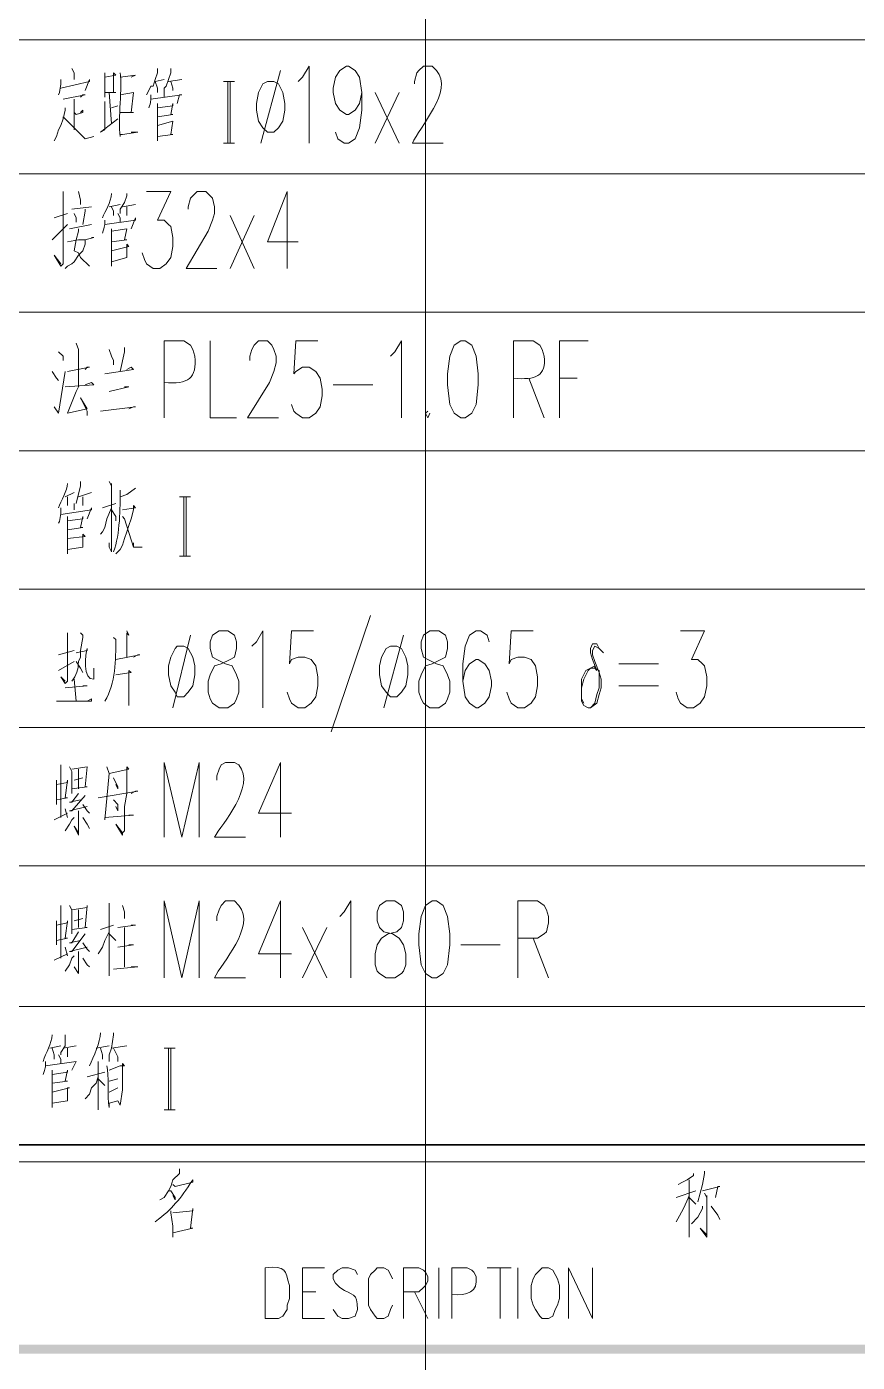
# Model space of a CAD drawing. Header units: millimetres. Extents: x 0 to 825, y 0 to 1167.
# Drawn here: x 627 to 695, y 100.4 to 209.8 of the extents above; entities that cross this region are included whole.
import ezdxf

# ---------------------------------------------------------------- set-up
doc = ezdxf.new("R2010")
doc.units = ezdxf.units.MM
doc.layers.add('1', color=7, linetype='Continuous')

msp = doc.modelspace()

# ---------------------------------------------------------------- hatches: boundary and pattern name
h = msp.add_hatch(color=0)
h.dxf.hatch_style = 2
h.paths.add_polyline_path([(810.861732, 101.841732), (561.201732, 101.121732), (560.481732, 101.841732)])
h = msp.add_hatch(color=0)
h.dxf.hatch_style = 2
h.paths.add_polyline_path([(810.141732, 101.121732), (810.861732, 101.841732), (561.201732, 101.121732)])

# ---------------------------------------------------------------- linework, layer by layer
at = {"layer": '1', "color": 30, "lineweight": 9}
for points in [[(659.661732, 0.141732), (659.661732, 1166.901732)], [(824.541732, 116.817732), (0.141732, 116.817732)]]:
    msp.add_lwpolyline(points, dxfattribs=at)
at = {"layer": '1', "color": 0, "lineweight": 9}
for points in [[(560.841732, 208.761732), (810.501732, 208.761732)], [(630.681732, 206.421732), (630.861732, 206.061732), (630.861732, 205.701732), (630.861732, 205.521732)], [(633.381732, 206.061732), (633.381732, 205.701732), (633.381732, 204.441732), (633.381732, 204.081732), (633.381732, 204.441732), (634.281732, 204.441732), (634.101732, 204.441732), (634.101732, 206.061732), (634.281732, 205.881732), (633.381732, 205.701732)], [(634.641732, 205.701732), (635.901732, 205.881732), (635.901732, 205.881732), (635.541732, 205.701732)], [(637.701732, 206.421732), (637.701732, 206.061732), (637.521732, 205.521732), (637.341732, 204.981732), (637.161732, 204.981732), (636.981732, 204.621732), (636.801732, 204.261732)], [(638.781732, 206.421732), (638.781732, 206.061732), (638.421732, 204.981732), (638.241732, 204.801732)], [(647.781732, 206.241732), (646.161732, 200.301732)], [(649.221732, 205.341732), (649.581732, 205.701732), (650.121732, 206.601732), (650.121732, 200.301732)], [(654.441732, 204.441732), (654.261732, 203.541732), (653.901732, 203.001732), (653.361732, 202.641732), (653.181732, 202.641732), (652.641732, 203.001732), (652.281732, 203.541732), (652.101732, 204.441732), (652.101732, 204.801732), (652.281732, 205.701732), (652.641732, 206.241732), (653.181732, 206.601732), (653.361732, 206.601732), (653.901732, 206.241732), (654.261732, 205.701732), (654.441732, 204.441732), (654.441732, 203.001732), (654.261732, 201.561732), (653.901732, 200.661732), (653.361732, 200.301732), (653.001732, 200.301732), (652.461732, 200.661732), (652.281732, 201.201732)], [(629.781732, 204.801732), (632.121732, 205.341732), (632.121732, 205.521732), (631.761732, 204.621732)], [(637.521732, 205.341732), (638.241732, 205.521732)], [(637.521732, 205.341732), (637.701732, 204.801732), (637.701732, 204.441732)], [(638.241732, 204.801732), (638.241732, 204.441732), (638.241732, 204.081732)], [(638.601732, 205.341732), (639.681732, 205.521732)], [(638.781732, 205.341732), (638.961732, 204.801732), (638.961732, 204.621732)], [(643.101732, 205.341732), (644.001732, 205.341732)], [(643.461732, 205.341732), (643.461732, 200.301732)], [(643.641732, 200.301732), (643.641732, 205.341732)], [(646.701732, 205.341732), (646.341732, 205.161732), (645.981732, 204.441732), (645.801732, 203.541732), (645.801732, 203.001732), (645.981732, 202.101732), (646.341732, 201.561732), (646.701732, 201.201732), (647.241732, 201.201732), (647.601732, 201.561732), (647.961732, 202.101732), (648.141732, 203.001732), (648.141732, 203.541732), (647.961732, 204.441732), (647.601732, 205.161732), (647.241732, 205.341732), (646.701732, 205.341732)], [(629.961732, 203.901732), (631.761732, 204.261732), (631.581732, 204.261732), (631.401732, 204.081732)], [(630.861732, 203.901732), (630.861732, 201.381732)], [(633.381732, 203.721732), (633.381732, 201.381732), (633.021732, 201.201732), (634.461732, 202.281732)], [(633.741732, 204.441732), (633.921732, 201.921732)], [(634.641732, 204.261732), (635.721732, 204.441732), (635.721732, 204.441732), (635.541732, 202.821732), (635.721732, 202.821732), (634.641732, 202.821732)], [(637.161732, 203.901732), (639.681732, 204.261732), (639.501732, 204.261732), (639.321732, 203.541732)], [(655.521732, 200.301732), (657.501732, 204.441732)], [(657.501732, 200.301732), (655.521732, 204.441732)], [(630.141732, 203.181732), (630.141732, 203.001732), (629.961732, 202.281732), (629.781732, 201.741732), (629.601732, 201.381732), (629.421732, 200.841732), (629.241732, 200.481732)], [(630.861732, 202.821732), (631.041732, 202.641732), (631.581732, 202.821732), (631.581732, 203.001732), (631.401732, 202.821732)], [(633.921732, 203.181732), (634.461732, 203.361732)], [(637.701732, 203.541732), (637.701732, 203.361732), (637.701732, 202.101732), (637.701732, 200.481732), (637.701732, 201.201732)], [(637.701732, 203.181732), (638.961732, 203.361732), (638.961732, 203.541732), (638.781732, 202.641732), (638.961732, 202.641732), (637.701732, 202.461732)], [(629.961732, 202.281732), (629.961732, 202.461732), (631.761732, 200.661732), (632.481732, 200.841732), (631.761732, 200.661732), (631.581732, 200.841732)], [(637.701732, 201.741732), (638.961732, 202.101732), (638.961732, 202.101732), (638.781732, 201.021732), (638.961732, 201.021732), (637.701732, 200.841732)], [(643.101732, 200.301732), (644.001732, 200.301732)], [(810.501732, 197.781732), (560.841732, 197.781732), (810.501732, 197.781732)], [(629.961732, 196.341732), (629.961732, 195.981732), (629.961732, 196.161732), (629.961732, 192.201732), (629.961732, 190.401732), (629.781732, 190.221732), (629.241732, 191.121732), (629.781732, 190.401732)], [(631.221732, 196.341732), (631.401732, 195.621732), (631.401732, 195.261732)], [(635.181732, 196.161732), (635.181732, 195.981732), (635.001732, 195.441732), (634.641732, 194.901732), (634.641732, 194.541732)], [(636.801732, 196.341732), (638.781732, 196.341732), (637.701732, 194.001732), (638.241732, 194.001732), (638.601732, 193.641732), (638.781732, 193.461732), (638.961732, 192.561732), (638.961732, 191.841732), (638.781732, 190.941732), (638.421732, 190.401732), (637.881732, 190.041732), (637.341732, 190.041732), (636.801732, 190.401732), (636.621732, 190.761732), (636.441732, 191.301732)], [(640.221732, 194.901732), (640.221732, 195.081732), (640.401732, 195.801732), (640.581732, 195.981732), (640.941732, 196.341732), (641.661732, 196.341732), (642.021732, 195.981732), (642.201732, 195.801732), (642.381732, 195.081732), (642.381732, 194.541732), (642.201732, 194.001732), (641.841732, 193.101732), (640.041732, 190.041732), (642.561732, 190.041732)], [(648.321732, 196.341732), (646.701732, 192.201732), (649.221732, 192.201732)], [(648.321732, 196.341732), (648.321732, 190.041732)], [(630.681732, 194.901732), (632.301732, 195.081732)], [(631.761732, 194.901732), (631.761732, 194.721732), (631.581732, 193.641732)], [(633.741732, 195.081732), (634.641732, 195.261732)], [(633.921732, 195.081732), (634.101732, 194.721732), (634.101732, 194.361732)], [(634.821732, 195.081732), (635.901732, 195.261732)], [(635.181732, 195.081732), (635.181732, 194.721732), (635.181732, 194.361732)], [(629.241732, 194.181732), (630.321732, 194.541732)], [(630.861732, 194.541732), (631.041732, 194.181732), (631.041732, 193.821732)], [(633.381732, 193.641732), (635.901732, 194.001732), (635.901732, 194.181732), (635.541732, 193.281732)], [(634.461732, 194.541732), (634.641732, 194.181732), (634.641732, 193.821732)], [(643.641732, 190.041732), (645.621732, 194.361732)], [(645.621732, 190.041732), (643.641732, 194.361732)], [(629.061732, 192.381732), (630.321732, 193.641732)], [(630.501732, 193.281732), (632.301732, 193.641732)], [(631.221732, 193.281732), (631.221732, 193.101732), (631.041732, 192.381732), (630.861732, 191.481732), (631.221732, 191.301732), (631.401732, 190.941732), (632.121732, 190.221732)], [(633.921732, 193.281732), (633.921732, 193.101732), (633.921732, 192.021732), (633.921732, 190.221732), (633.921732, 190.941732)], [(633.921732, 193.101732), (635.181732, 193.281732), (635.181732, 193.281732), (635.001732, 192.381732), (635.181732, 192.381732), (633.921732, 192.201732)], [(631.761732, 192.381732), (631.761732, 192.021732), (631.581732, 191.481732), (631.221732, 191.121732), (630.861732, 190.581732), (630.681732, 190.401732), (630.321732, 190.221732), (630.141732, 190.041732)], [(630.321732, 192.201732), (631.221732, 192.381732), (631.761732, 192.381732), (632.481732, 192.561732), (632.481732, 192.561732), (632.301732, 192.561732)], [(633.921732, 191.481732), (635.361732, 191.841732), (635.181732, 192.021732), (635.181732, 190.941732), (635.181732, 190.941732), (633.921732, 190.581732)], [(810.501732, 186.441732), (560.841732, 186.441732)], [(631.041732, 183.921732), (631.221732, 183.381732), (631.221732, 180.321732), (631.041732, 179.961732), (630.321732, 178.161732), (630.321732, 178.161732), (631.941732, 178.521732), (631.401732, 179.421732), (631.941732, 178.341732), (631.941732, 177.981732)], [(642.021732, 184.101732), (642.021732, 177.801732), (644.181732, 177.801732)], [(645.261732, 182.481732), (645.261732, 182.841732), (645.441732, 183.381732), (645.621732, 183.741732), (645.981732, 184.101732), (646.701732, 184.101732), (647.061732, 183.741732), (647.241732, 183.381732), (647.421732, 182.841732), (647.421732, 182.301732), (647.241732, 181.581732), (646.881732, 180.681732), (645.081732, 177.801732), (647.601732, 177.801732)], [(650.841732, 184.101732), (649.041732, 184.101732), (648.861732, 181.401732), (649.041732, 181.581732), (649.581732, 181.941732), (650.121732, 181.941732), (650.661732, 181.581732), (651.021732, 181.041732), (651.201732, 180.141732), (651.201732, 179.601732), (651.021732, 178.701732), (650.661732, 178.161732), (650.121732, 177.801732), (649.581732, 177.801732), (649.041732, 178.161732), (648.861732, 178.341732), (648.681732, 178.881732)], [(656.781732, 182.841732), (657.141732, 183.201732), (657.681732, 184.101732), (657.681732, 177.801732)], [(662.541732, 184.101732), (662.001732, 183.741732), (661.641732, 182.841732), (661.461732, 181.401732), (661.461732, 180.501732), (661.641732, 178.881732), (662.001732, 178.161732), (662.541732, 177.801732), (662.901732, 177.801732), (663.441732, 178.161732), (663.801732, 178.881732), (663.981732, 180.501732), (663.981732, 181.401732), (663.801732, 182.841732), (663.441732, 183.741732), (662.901732, 184.101732), (662.541732, 184.101732)], [(670.641732, 177.801732), (670.641732, 184.101732), (672.981732, 184.101732)], [(629.601732, 183.201732), (629.961732, 182.841732), (629.961732, 182.481732)], [(633.741732, 183.381732), (633.921732, 182.841732), (634.101732, 182.481732), (634.101732, 182.121732)], [(635.001732, 183.561732), (635.001732, 183.201732), (634.641732, 181.581732)], [(630.321732, 181.581732), (632.121732, 181.941732), (631.941732, 181.941732), (631.761732, 181.761732)], [(633.381732, 181.401732), (635.721732, 181.761732), (635.541732, 181.941732), (635.181732, 181.761732)], [(629.061732, 181.581732), (629.421732, 181.041732), (629.601732, 180.861732)], [(629.241732, 178.701732), (629.601732, 178.161732), (630.141732, 181.581732)], [(630.141732, 180.321732), (632.481732, 180.501732), (632.301732, 180.681732), (631.761732, 180.501732)], [(668.121732, 181.041732), (669.381732, 177.801732)], [(670.641732, 181.041732), (672.081732, 181.041732)], [(633.741732, 179.961732), (635.361732, 180.321732), (635.181732, 180.321732), (635.001732, 180.321732)], [(652.101732, 180.501732), (655.341732, 180.501732)], [(633.021732, 178.341732), (635.901732, 178.701732), (635.721732, 178.701732), (635.361732, 178.521732)], [(659.841732, 178.341732), (659.661732, 178.161732), (659.841732, 177.801732), (660.021732, 178.161732)], [(810.501732, 175.101732), (560.841732, 175.101732)], [(631.401732, 172.581732), (631.401732, 172.221732), (631.041732, 170.781732)], [(633.741732, 172.581732), (633.921732, 172.221732), (633.921732, 172.401732), (633.921732, 166.821732), (633.741732, 167.181732), (633.741732, 167.541732)], [(635.901732, 172.041732), (635.181732, 171.501732), (634.641732, 171.321732)], [(630.141732, 171.321732), (630.861732, 171.681732)], [(630.321732, 171.321732), (630.321732, 170.961732), (630.321732, 170.601732)], [(630.861732, 170.781732), (630.861732, 170.421732), (630.861732, 170.241732)], [(631.221732, 171.321732), (632.301732, 171.681732)], [(631.581732, 171.321732), (631.581732, 170.961732), (631.581732, 170.601732)], [(633.201732, 170.421732), (634.281732, 170.781732)], [(639.501732, 171.321732), (640.401732, 171.321732)], [(639.861732, 171.321732), (639.861732, 166.461732)], [(640.041732, 166.461732), (640.041732, 171.321732)], [(629.781732, 169.881732), (632.301732, 170.241732), (632.301732, 170.421732), (631.941732, 169.521732)], [(630.321732, 169.701732), (630.321732, 166.641732), (630.321732, 167.001732), (630.321732, 167.361732)], [(630.321732, 169.341732), (631.581732, 169.521732), (631.581732, 169.701732), (631.401732, 168.801732), (631.581732, 168.801732), (630.321732, 168.621732)], [(633.921732, 170.421732), (633.561732, 169.521732), (633.381732, 168.801732), (633.201732, 168.441732), (633.021732, 168.261732)], [(633.921732, 170.241732), (634.281732, 169.701732), (634.281732, 169.341732)], [(634.821732, 170.241732), (635.901732, 170.421732), (635.721732, 170.601732), (635.721732, 170.241732), (635.541732, 169.521732), (635.361732, 168.981732), (635.181732, 168.441732), (635.001732, 167.901732), (634.821732, 167.361732), (634.641732, 167.001732), (634.281732, 166.641732)], [(634.821732, 169.701732), (635.001732, 169.521732), (635.721732, 167.181732), (636.441732, 167.181732), (635.721732, 167.181732), (635.721732, 167.541732)], [(630.321732, 167.901732), (631.761732, 168.081732), (631.581732, 168.261732), (631.581732, 167.181732), (631.581732, 167.181732), (630.321732, 167.001732)], [(639.501732, 166.461732), (640.401732, 166.461732)], [(810.501732, 163.761732), (560.841732, 163.761732)], [(655.161732, 161.601732), (651.921732, 152.061732)], [(630.321732, 160.161732), (630.321732, 159.981732), (630.321732, 156.741732), (630.321732, 156.381732), (630.321732, 156.201732), (630.141732, 156.021732), (629.781732, 156.561732), (630.141732, 156.201732)], [(635.181732, 160.341732), (635.361732, 159.981732), (635.181732, 160.161732), (635.181732, 158.181732)], [(640.401732, 159.981732), (638.961732, 154.041732)], [(642.741732, 160.341732), (642.201732, 159.981732), (642.021732, 159.441732), (642.021732, 158.901732), (642.201732, 158.181732), (642.561732, 158.001732), (643.281732, 157.641732), (643.821732, 157.461732), (644.181732, 156.741732), (644.361732, 156.201732), (644.361732, 155.301732), (644.181732, 154.761732), (644.001732, 154.401732), (643.461732, 154.041732), (642.741732, 154.041732), (642.201732, 154.401732), (642.021732, 154.761732), (641.841732, 155.301732), (641.841732, 156.201732), (642.021732, 156.741732), (642.381732, 157.461732), (642.921732, 157.641732), (643.641732, 158.001732), (644.001732, 158.181732), (644.181732, 158.901732), (644.181732, 159.441732), (644.001732, 159.981732), (643.461732, 160.341732), (642.741732, 160.341732)], [(645.441732, 159.081732), (645.801732, 159.441732), (646.341732, 160.341732), (646.341732, 154.041732)], [(650.481732, 160.341732), (648.681732, 160.341732), (648.501732, 157.641732), (648.681732, 158.001732), (649.221732, 158.181732), (649.761732, 158.181732), (650.301732, 158.001732), (650.661732, 157.461732), (650.841732, 156.561732), (650.841732, 155.841732), (650.661732, 154.941732), (650.301732, 154.401732), (649.761732, 154.041732), (649.221732, 154.041732), (648.681732, 154.401732), (648.501732, 154.761732), (648.321732, 155.301732)], [(657.861732, 159.981732), (656.241732, 154.041732)], [(660.021732, 160.341732), (659.481732, 159.981732), (659.301732, 159.441732), (659.301732, 158.901732), (659.481732, 158.181732), (659.841732, 158.001732), (660.561732, 157.641732), (661.101732, 157.461732), (661.461732, 156.741732), (661.641732, 156.201732), (661.641732, 155.301732), (661.461732, 154.761732), (661.281732, 154.401732), (660.741732, 154.041732), (660.021732, 154.041732), (659.481732, 154.401732), (659.301732, 154.761732), (659.121732, 155.301732), (659.121732, 156.201732), (659.301732, 156.741732), (659.661732, 157.461732), (660.201732, 157.641732), (660.921732, 158.001732), (661.281732, 158.181732), (661.461732, 158.901732), (661.461732, 159.441732), (661.281732, 159.981732), (660.741732, 160.341732), (660.021732, 160.341732)], [(664.881732, 159.441732), (664.701732, 159.981732), (664.161732, 160.341732), (663.801732, 160.341732), (663.261732, 159.981732), (662.901732, 159.081732), (662.721732, 157.641732), (662.721732, 156.201732), (662.901732, 154.941732), (663.261732, 154.401732), (663.801732, 154.041732), (663.981732, 154.041732), (664.521732, 154.401732), (664.881732, 154.941732), (665.061732, 155.841732), (665.061732, 156.201732), (664.881732, 157.101732), (664.521732, 157.641732), (663.981732, 158.001732), (663.801732, 158.001732), (663.261732, 157.641732), (662.901732, 157.101732), (662.721732, 156.201732)], [(668.481732, 160.341732), (666.681732, 160.341732), (666.501732, 157.641732), (666.681732, 158.001732), (667.221732, 158.181732), (667.761732, 158.181732), (668.301732, 158.001732), (668.661732, 157.461732), (668.841732, 156.561732), (668.841732, 155.841732), (668.661732, 154.941732), (668.301732, 154.401732), (667.761732, 154.041732), (667.221732, 154.041732), (666.681732, 154.401732), (666.501732, 154.761732), (666.321732, 155.301732)], [(680.541732, 160.341732), (682.521732, 160.341732), (681.441732, 158.001732), (681.981732, 158.001732), (682.341732, 157.641732), (682.521732, 157.461732), (682.701732, 156.561732), (682.701732, 155.841732), (682.521732, 154.941732), (682.161732, 154.401732), (681.621732, 154.041732), (681.081732, 154.041732), (680.541732, 154.401732), (680.361732, 154.761732), (680.181732, 155.301732)], [(629.601732, 158.361732), (630.861732, 158.721732)], [(639.321732, 159.081732), (639.141732, 158.901732), (638.781732, 158.181732), (638.601732, 157.461732), (638.601732, 156.741732), (638.781732, 155.841732), (639.141732, 155.301732), (639.321732, 154.941732), (639.861732, 154.941732), (640.221732, 155.301732), (640.581732, 155.841732), (640.761732, 156.741732), (640.761732, 157.461732), (640.581732, 158.181732), (640.221732, 158.901732), (639.861732, 159.081732), (639.321732, 159.081732)], [(656.781732, 159.081732), (656.421732, 158.901732), (656.061732, 158.181732), (655.881732, 157.461732), (655.881732, 156.741732), (656.061732, 155.841732), (656.421732, 155.301732), (656.781732, 154.941732), (657.321732, 154.941732), (657.681732, 155.301732), (658.041732, 155.841732), (658.221732, 156.741732), (658.221732, 157.461732), (658.041732, 158.181732), (657.681732, 158.901732), (657.321732, 159.081732), (656.781732, 159.081732)], [(672.981732, 154.041732), (672.621732, 154.221732), (672.441732, 154.581732), (672.441732, 155.121732), (672.441732, 155.661732), (672.441732, 156.381732), (672.801732, 157.101732), (673.161732, 157.281732), (673.521732, 157.281732), (673.701732, 157.101732), (673.341732, 158.001732), (673.161732, 158.541732), (673.161732, 158.901732), (673.341732, 159.261732), (673.701732, 159.261732), (673.881732, 158.901732), (674.241732, 158.541732), (673.881732, 158.901732), (673.521732, 159.081732), (673.341732, 158.721732), (673.341732, 158.361732), (673.521732, 157.821732), (673.881732, 156.921732), (673.881732, 156.741732), (673.881732, 155.661732), (673.701732, 155.121732), (673.521732, 154.401732), (673.161732, 154.041732), (672.981732, 154.041732)], [(629.601732, 157.101732), (630.861732, 157.821732)], [(631.041732, 157.821732), (631.401732, 157.281732), (631.581732, 156.921732)], [(634.281732, 158.001732), (636.261732, 158.361732), (636.081732, 158.361732), (635.721732, 158.181732)], [(675.501732, 157.641732), (678.741732, 157.641732)], [(634.281732, 156.741732), (635.541732, 156.921732), (635.361732, 157.101732), (635.361732, 154.221732), (635.361732, 154.941732)], [(672.621732, 154.401732), (672.441732, 154.761732), (672.441732, 155.661732), (672.621732, 156.381732), (672.981732, 157.101732), (673.161732, 157.281732), (673.521732, 157.461732), (673.521732, 157.281732), (673.881732, 157.101732), (673.881732, 156.921732), (674.061732, 156.381732), (674.061732, 155.661732), (673.881732, 155.121732), (673.701732, 154.401732), (673.161732, 154.041732)], [(630.141732, 155.661732), (631.941732, 155.841732), (631.761732, 155.841732), (631.581732, 155.841732)], [(630.861732, 156.381732), (631.041732, 154.581732)], [(675.501732, 155.841732), (678.741732, 155.841732)], [(629.421732, 154.581732), (632.301732, 154.581732), (632.301732, 154.761732), (631.941732, 154.581732)], [(810.501732, 152.421732), (560.841732, 152.421732)], [(629.781732, 149.361732), (629.781732, 149.001732), (629.781732, 145.041732)], [(630.501732, 149.181732), (630.681732, 148.821732), (630.681732, 147.021732), (630.681732, 147.381732), (631.941732, 147.561732), (631.761732, 147.561732), (631.941732, 149.181732), (631.941732, 149.181732), (630.681732, 149.001732)], [(631.221732, 149.001732), (631.221732, 147.381732)], [(633.561732, 149.181732), (633.741732, 148.641732), (633.381732, 144.861732), (633.381732, 145.041732), (635.721732, 145.221732), (635.541732, 145.221732), (635.361732, 145.221732)], [(633.741732, 148.641732), (635.361732, 149.001732), (635.181732, 149.181732), (635.181732, 148.641732), (635.181732, 147.021732), (635.001732, 145.941732), (635.001732, 145.761732), (635.001732, 144.681732), (635.001732, 143.961732), (634.821732, 143.781732), (634.821732, 143.601732), (634.281732, 144.501732), (634.821732, 143.781732)], [(638.241732, 143.421732), (638.241732, 149.541732), (639.681732, 143.421732), (641.121732, 149.541732), (641.121732, 143.421732)], [(647.781732, 149.541732), (645.981732, 145.401732), (648.681732, 145.401732)], [(647.781732, 149.541732), (647.781732, 143.421732)], [(629.421732, 148.101732), (629.421732, 147.561732), (629.421732, 146.121732), (629.421732, 146.481732), (630.321732, 146.661732), (630.141732, 146.661732), (630.321732, 148.101732), (630.321732, 147.921732), (629.421732, 147.741732)], [(630.861732, 148.101732), (631.581732, 148.281732)], [(634.101732, 148.281732), (634.461732, 147.561732), (634.461732, 147.381732), (634.281732, 147.741732)], [(631.221732, 147.021732), (630.681732, 146.301732), (630.501732, 146.301732), (631.401732, 146.481732)], [(631.761732, 146.841732), (630.681732, 145.581732), (630.501732, 145.581732), (631.941732, 145.941732)], [(632.841732, 146.661732), (636.081732, 147.201732), (635.901732, 147.201732), (635.541732, 147.021732)], [(630.141732, 145.761732), (630.321732, 145.041732)], [(631.221732, 145.581732), (631.221732, 143.781732), (631.221732, 143.601732), (630.861732, 144.321732), (631.221732, 143.781732)], [(631.581732, 146.121732), (631.941732, 145.581732), (632.121732, 145.401732)], [(634.101732, 146.481732), (634.461732, 146.121732), (634.461732, 145.581732), (634.281732, 145.941732)], [(629.241732, 144.861732), (630.321732, 145.401732)], [(630.861732, 145.041732), (630.681732, 144.861732), (630.501732, 144.501732), (630.141732, 143.961732)], [(631.581732, 145.041732), (631.941732, 144.501732), (632.121732, 144.141732)], [(810.501732, 141.081732), (560.841732, 141.081732)], [(633.741732, 138.021732), (633.741732, 137.661732), (633.741732, 137.841732), (633.741732, 132.081732), (633.741732, 132.441732), (633.741732, 132.981732)], [(638.241732, 131.901732), (638.241732, 138.201732), (639.681732, 131.901732), (641.121732, 138.201732), (641.121732, 131.901732)], [(647.781732, 138.201732), (645.981732, 133.881732), (648.681732, 133.881732)], [(647.781732, 138.201732), (647.781732, 131.901732)], [(652.641732, 136.941732), (653.001732, 137.301732), (653.541732, 138.201732), (653.541732, 131.901732)], [(656.421732, 138.201732), (655.881732, 137.841732), (655.701732, 137.301732), (655.701732, 136.581732), (655.881732, 136.041732), (656.241732, 135.681732), (656.961732, 135.501732), (657.501732, 135.141732), (657.861732, 134.601732), (658.041732, 133.881732), (658.041732, 132.981732), (657.861732, 132.441732), (657.681732, 132.261732), (657.141732, 131.901732), (656.421732, 131.901732), (655.881732, 132.261732), (655.701732, 132.441732), (655.521732, 132.981732), (655.521732, 133.881732), (655.701732, 134.601732), (656.061732, 135.141732), (656.601732, 135.501732), (657.321732, 135.681732), (657.681732, 136.041732), (657.861732, 136.581732), (657.861732, 137.301732), (657.681732, 137.841732), (657.141732, 138.201732), (656.421732, 138.201732)], [(660.201732, 138.201732), (659.661732, 137.841732), (659.301732, 136.941732), (659.121732, 135.501732), (659.121732, 134.601732), (659.301732, 132.981732), (659.661732, 132.261732), (660.201732, 131.901732), (660.561732, 131.901732), (661.101732, 132.261732), (661.461732, 132.981732), (661.641732, 134.601732), (661.641732, 135.501732), (661.461732, 136.941732), (661.101732, 137.841732), (660.561732, 138.201732), (660.201732, 138.201732)], [(667.221732, 131.901732), (667.221732, 138.201732), (668.841732, 138.201732), (669.381732, 137.841732), (669.561732, 137.481732), (669.741732, 136.941732), (669.741732, 136.401732), (669.561732, 135.681732), (669.381732, 135.501732), (668.841732, 135.141732), (667.221732, 135.141732)], [(629.781732, 137.841732), (629.781732, 137.661732), (629.781732, 133.521732)], [(630.501732, 137.841732), (630.681732, 137.481732), (630.681732, 135.501732), (630.681732, 135.861732), (631.941732, 136.041732), (631.761732, 136.041732), (631.941732, 137.841732), (631.941732, 137.661732), (630.681732, 137.481732)], [(631.221732, 137.481732), (631.221732, 136.041732)], [(634.821732, 137.841732), (635.001732, 137.301732), (635.001732, 137.121732), (635.001732, 136.761732)], [(629.421732, 136.581732), (629.421732, 136.221732), (629.421732, 134.601732), (629.421732, 134.961732), (630.321732, 135.141732), (630.141732, 135.141732), (630.321732, 136.581732), (630.321732, 136.401732), (629.421732, 136.221732)], [(630.861732, 136.581732), (631.581732, 136.761732)], [(633.021732, 135.861732), (634.101732, 136.221732)], [(634.461732, 136.041732), (635.901732, 136.221732), (635.721732, 136.221732), (635.541732, 136.221732)], [(635.001732, 136.041732), (635.001732, 132.801732)], [(649.581732, 131.901732), (651.561732, 136.041732)], [(651.561732, 131.901732), (649.581732, 136.041732)], [(631.221732, 135.681732), (630.681732, 134.781732), (630.501732, 134.781732), (631.401732, 134.961732)], [(631.761732, 135.501732), (630.681732, 134.061732), (630.501732, 134.061732), (631.941732, 134.421732)], [(631.581732, 134.781732), (631.941732, 134.241732), (632.121732, 134.061732)], [(633.741732, 135.681732), (633.381732, 134.961732), (633.201732, 134.421732), (632.841732, 133.881732)], [(633.741732, 135.501732), (634.101732, 135.141732), (634.281732, 134.961732)], [(668.481732, 135.141732), (669.741732, 131.901732)], [(629.241732, 133.341732), (630.321732, 133.881732)], [(630.141732, 134.421732), (630.321732, 133.701732)], [(630.861732, 133.701732), (630.681732, 133.521732), (630.501732, 132.981732), (630.141732, 132.441732)], [(631.221732, 134.061732), (631.221732, 132.441732), (631.221732, 132.261732), (630.861732, 132.801732), (631.221732, 132.261732)], [(631.581732, 133.521732), (631.941732, 132.981732), (632.121732, 132.801732)], [(634.461732, 134.421732), (634.461732, 134.421732), (635.721732, 134.601732), (635.361732, 134.601732)], [(662.541732, 134.601732), (665.781732, 134.601732)], [(634.101732, 132.621732), (636.081732, 132.801732), (635.901732, 132.801732), (635.541732, 132.801732)], [(810.501732, 129.561732), (560.841732, 129.561732)], [(630.141732, 127.221732), (630.141732, 126.861732), (630.141732, 126.321732), (629.781732, 125.781732), (629.781732, 125.601732)], [(634.101732, 127.401732), (634.101732, 127.221732), (633.921732, 126.141732), (633.741732, 125.601732), (633.741732, 125.061732)], [(628.881732, 126.141732), (629.781732, 126.321732)], [(629.061732, 126.141732), (629.241732, 125.601732), (629.241732, 125.241732)], [(629.961732, 126.141732), (631.041732, 126.321732)], [(630.321732, 126.141732), (630.321732, 125.601732), (630.321732, 125.421732)], [(632.661732, 126.141732), (633.741732, 126.321732)], [(633.021732, 126.141732), (633.201732, 125.601732), (633.201732, 125.241732)], [(635.181732, 126.321732), (633.921732, 126.141732)], [(634.101732, 126.141732), (634.461732, 125.421732), (634.461732, 125.061732)], [(638.241732, 126.141732), (639.141732, 126.141732)], [(638.601732, 126.141732), (638.601732, 121.101732)], [(638.781732, 121.101732), (638.781732, 126.141732)], [(628.521732, 124.701732), (631.041732, 125.061732), (631.041732, 125.061732), (630.681732, 124.341732)], [(629.601732, 125.601732), (629.781732, 125.241732), (629.781732, 124.881732)], [(632.841732, 125.061732), (632.841732, 121.101732), (632.841732, 121.461732), (632.841732, 122.001732)], [(629.061732, 124.341732), (629.061732, 124.161732), (629.061732, 122.901732), (629.061732, 121.281732), (629.061732, 122.001732)], [(629.061732, 123.981732), (630.321732, 124.161732), (630.321732, 124.341732), (630.141732, 123.441732), (630.321732, 123.441732), (629.061732, 123.261732)], [(632.841732, 123.801732), (632.661732, 123.261732), (632.301732, 122.901732), (632.121732, 122.361732), (631.761732, 122.001732)], [(631.941732, 123.801732), (633.381732, 124.161732)], [(629.061732, 122.541732), (630.501732, 122.901732), (630.321732, 122.901732), (630.321732, 121.821732), (630.321732, 121.821732), (629.061732, 121.641732)], [(632.841732, 123.621732), (633.201732, 123.261732), (633.381732, 123.081732)], [(633.741732, 123.441732), (634.461732, 123.621732)], [(633.741732, 122.541732), (634.461732, 122.901732)], [(638.241732, 121.101732), (639.141732, 121.101732)], [(639.501732, 116.241732), (639.501732, 115.881732), (638.961732, 115.341732), (638.781732, 114.801732), (638.601732, 114.441732), (638.241732, 113.901732), (637.881732, 113.721732)], [(682.521732, 116.061732), (682.521732, 115.881732), (682.341732, 114.981732), (682.161732, 114.261732), (681.981732, 113.541732)], [(681.621732, 115.881732), (681.621732, 115.701732), (681.081732, 115.341732), (680.721732, 115.161732), (680.361732, 114.981732)], [(681.261732, 115.341732), (681.261732, 111.741732), (681.261732, 110.661732), (681.261732, 110.841732), (681.261732, 111.381732)], [(638.601732, 114.441732), (638.781732, 114.441732), (639.141732, 113.901732), (639.141732, 113.721732), (638.961732, 114.081732)], [(680.181732, 113.901732), (681.801732, 114.441732)], [(681.261732, 113.901732), (681.621732, 113.541732), (681.801732, 113.361732)], [(682.521732, 114.261732), (682.701732, 113.901732), (682.701732, 114.081732), (682.701732, 111.561732), (682.701732, 111.021732), (682.701732, 110.661732), (682.161732, 111.381732), (682.701732, 110.841732)], [(682.341732, 114.441732), (683.781732, 114.801732), (683.601732, 114.801732), (683.421732, 113.901732)], [(638.781732, 112.821732), (638.781732, 112.641732), (638.961732, 111.561732), (638.961732, 110.661732), (638.961732, 111.021732), (640.581732, 111.381732), (640.401732, 111.381732), (640.581732, 113.001732), (640.581732, 112.821732), (640.581732, 112.821732), (638.961732, 112.641732)], [(682.341732, 113.181732), (682.341732, 113.001732), (681.981732, 112.281732), (681.441732, 111.741732)], [(683.061732, 113.181732), (683.601732, 112.461732), (683.781732, 112.101732)], [(649.581732, 104.001732), (649.581732, 108.141732), (651.381732, 108.141732)], [(656.961732, 107.241732), (656.781732, 107.601732), (656.601732, 107.961732), (656.241732, 108.141732), (655.701732, 108.141732), (655.521732, 107.961732), (655.161732, 107.601732), (654.981732, 107.241732), (654.981732, 106.701732), (654.981732, 105.621732), (654.981732, 105.081732), (655.161732, 104.721732), (655.521732, 104.181732), (655.701732, 104.001732), (656.241732, 104.001732), (656.601732, 104.181732), (656.781732, 104.721732), (656.961732, 105.081732)], [(657.861732, 104.001732), (657.861732, 108.141732), (659.121732, 108.141732), (659.481732, 107.961732), (659.661732, 107.781732), (659.841732, 107.421732), (659.841732, 107.061732), (659.661732, 106.701732), (659.481732, 106.521732), (659.121732, 106.161732), (657.861732, 106.161732)], [(660.741732, 104.001732), (660.741732, 108.141732)], [(664.701732, 108.141732), (666.681732, 108.141732)], [(665.781732, 108.141732), (665.781732, 104.001732)], [(667.221732, 104.001732), (667.221732, 108.141732)], [(669.201732, 108.141732), (669.021732, 107.961732), (668.661732, 107.601732), (668.481732, 107.241732), (668.301732, 106.701732), (668.301732, 105.621732), (668.481732, 105.081732), (668.661732, 104.721732), (669.021732, 104.181732), (669.201732, 104.001732), (669.741732, 104.001732), (670.101732, 104.181732), (670.281732, 104.721732), (670.461732, 105.081732), (670.641732, 105.621732), (670.641732, 106.701732), (670.461732, 107.241732), (670.281732, 107.601732), (670.101732, 107.961732), (669.741732, 108.141732), (669.201732, 108.141732)], [(671.361732, 104.001732), (671.361732, 108.141732), (673.341732, 104.001732), (673.341732, 108.141732)], [(649.581732, 106.161732), (650.661732, 106.161732)], [(658.761732, 106.161732), (659.841732, 104.001732)], [(649.581732, 104.001732), (651.381732, 104.001732)]]:
    msp.add_lwpolyline(points, dxfattribs=at)
at = {"layer": '1', "color": 0, "lineweight": 25}
msp.add_lwpolyline([(810.501732, 118.221732), (560.841732, 118.221732), (809.241732, 118.221732)], dxfattribs=at)
at = {"layer": '1', "color": 0, "lineweight": 9}
for points, knots in [([(634.641732, 206.061732), (634.821732, 204.981732), (634.461732, 202.281732), (634.641732, 200.841732), (634.641732, 200.841732), (634.641732, 201.021732), (634.641732, 201.021732), (634.641732, 201.021732), (634.821732, 201.021732), (634.821732, 201.021732), (634.821732, 201.021732), (636.081732, 201.201732), (636.081732, 201.201732), (636.081732, 201.201732), (635.541732, 201.201732), (635.541732, 201.201732)], [0, 0, 0, 0, 1, 1, 1, 2, 2, 2, 3, 3, 3, 4, 4, 4, 5, 5, 5, 5]), ([(658.761732, 205.161732), (658.761732, 205.161732), (658.761732, 205.341732), (658.761732, 205.341732), (658.761732, 205.341732), (658.941732, 206.061732), (658.941732, 206.061732), (658.941732, 206.061732), (659.121732, 206.241732), (659.121732, 206.241732), (659.121732, 206.241732), (659.481732, 206.601732), (659.481732, 206.601732), (659.481732, 206.601732), (660.201732, 206.601732), (660.201732, 206.601732), (660.201732, 206.601732), (660.561732, 206.241732), (660.561732, 206.241732), (662.001732, 204.621732), (659.121732, 201.561732), (658.581732, 200.301732), (658.581732, 200.301732), (661.101732, 200.301732), (661.101732, 200.301732)], [0, 0, 0, 0, 1, 1, 1, 2, 2, 2, 3, 3, 3, 4, 4, 4, 5, 5, 5, 6, 6, 6, 7, 7, 7, 8, 8, 8, 8]), ([(638.241732, 177.801732), (638.241732, 177.801732), (638.241732, 184.101732), (638.241732, 184.101732), (638.241732, 184.101732), (639.861732, 184.101732), (639.861732, 184.101732), (639.861732, 184.101732), (640.401732, 183.741732), (640.401732, 183.741732), (640.401732, 183.741732), (640.581732, 183.381732), (640.581732, 183.381732), (640.581732, 183.381732), (640.761732, 182.841732), (640.761732, 182.841732), (640.941732, 181.041732), (640.221732, 180.501732), (638.241732, 180.681732)], [0, 0, 0, 0, 1, 1, 1, 2, 2, 2, 3, 3, 3, 4, 4, 4, 5, 5, 5, 6, 6, 6, 6]), ([(666.861732, 177.801732), (666.861732, 177.801732), (666.861732, 184.101732), (666.861732, 184.101732), (666.861732, 184.101732), (668.481732, 184.101732), (668.481732, 184.101732), (668.481732, 184.101732), (669.021732, 183.741732), (669.021732, 183.741732), (669.021732, 183.741732), (669.201732, 183.381732), (669.201732, 183.381732), (669.201732, 183.381732), (669.381732, 182.841732), (669.381732, 182.841732), (669.561732, 181.221732), (668.661732, 180.861732), (666.861732, 181.041732)], [0, 0, 0, 0, 1, 1, 1, 2, 2, 2, 3, 3, 3, 4, 4, 4, 5, 5, 5, 6, 6, 6, 6]), ([(631.401732, 160.161732), (631.401732, 160.161732), (631.581732, 159.981732), (631.581732, 159.981732), (631.581732, 159.981732), (631.581732, 159.801732), (631.581732, 159.801732), (631.581732, 159.801732), (631.401732, 158.721732), (631.401732, 158.721732), (631.401732, 158.721732), (631.401732, 158.181732), (631.401732, 158.181732), (631.401732, 158.181732), (631.221732, 157.821732), (631.221732, 157.821732), (631.221732, 157.101732), (631.041732, 156.741732), (630.681732, 156.201732)], [0, 0, 0, 0, 1, 1, 1, 2, 2, 2, 3, 3, 3, 4, 4, 4, 5, 5, 5, 6, 6, 6, 6]), ([(634.101732, 159.801732), (634.101732, 159.801732), (634.281732, 159.621732), (634.281732, 159.621732), (634.281732, 159.621732), (634.281732, 159.621732), (634.281732, 159.621732), (634.281732, 158.001732), (634.281732, 156.021732), (633.381732, 154.581732)], [0, 0, 0, 0, 1, 1, 1, 2, 2, 2, 3, 3, 3, 3]), ([(631.041732, 158.541732), (631.041732, 158.541732), (631.941732, 158.721732), (631.941732, 158.721732), (631.941732, 158.721732), (631.941732, 158.901732), (631.941732, 158.901732), (631.761732, 158.541732), (631.581732, 156.201732), (632.481732, 156.381732), (632.481732, 156.381732), (632.481732, 157.281732), (632.481732, 157.281732), (632.481732, 157.281732), (632.481732, 156.381732), (632.481732, 156.381732)], [0, 0, 0, 0, 1, 1, 1, 2, 2, 2, 3, 3, 3, 4, 4, 4, 5, 5, 5, 5]), ([(642.561732, 148.101732), (642.561732, 148.101732), (642.561732, 148.461732), (642.561732, 148.461732), (642.561732, 148.461732), (642.741732, 149.001732), (642.741732, 149.001732), (642.741732, 149.001732), (642.921732, 149.361732), (642.921732, 149.361732), (642.921732, 149.361732), (643.281732, 149.541732), (643.281732, 149.541732), (643.281732, 149.541732), (644.001732, 149.541732), (644.001732, 149.541732), (644.001732, 149.541732), (644.361732, 149.361732), (644.361732, 149.361732), (645.801732, 147.561732), (642.921732, 144.501732), (642.381732, 143.421732), (642.381732, 143.421732), (644.901732, 143.421732), (644.901732, 143.421732)], [0, 0, 0, 0, 1, 1, 1, 2, 2, 2, 3, 3, 3, 4, 4, 4, 5, 5, 5, 6, 6, 6, 7, 7, 7, 8, 8, 8, 8]), ([(642.561732, 136.581732), (642.561732, 136.581732), (642.561732, 136.941732), (642.561732, 136.941732), (642.561732, 136.941732), (642.741732, 137.481732), (642.741732, 137.481732), (642.741732, 137.481732), (642.921732, 137.841732), (642.921732, 137.841732), (642.921732, 137.841732), (643.281732, 138.201732), (643.281732, 138.201732), (643.281732, 138.201732), (644.001732, 138.201732), (644.001732, 138.201732), (644.001732, 138.201732), (644.361732, 137.841732), (644.361732, 137.841732), (645.801732, 136.041732), (642.921732, 133.161732), (642.381732, 131.901732), (642.381732, 131.901732), (644.901732, 131.901732), (644.901732, 131.901732)], [0, 0, 0, 0, 1, 1, 1, 2, 2, 2, 3, 3, 3, 4, 4, 4, 5, 5, 5, 6, 6, 6, 7, 7, 7, 8, 8, 8, 8]), ([(633.561732, 124.701732), (633.741732, 123.981732), (633.561732, 122.181732), (633.741732, 121.281732), (633.741732, 121.281732), (633.741732, 121.641732), (633.741732, 121.641732), (633.741732, 121.641732), (634.461732, 121.821732), (634.461732, 121.821732), (634.461732, 121.821732), (634.641732, 121.461732), (634.641732, 121.461732), (634.641732, 121.461732), (634.821732, 122.721732), (634.821732, 122.721732), (634.821732, 122.721732), (634.821732, 124.881732), (634.821732, 124.881732), (634.821732, 124.881732), (635.001732, 124.701732), (635.001732, 124.701732), (635.001732, 124.701732), (634.641732, 124.701732), (634.641732, 124.701732), (634.641732, 124.701732), (633.741732, 124.341732), (633.741732, 124.341732)], [0, 0, 0, 0, 1, 1, 1, 2, 2, 2, 3, 3, 3, 4, 4, 4, 5, 5, 5, 6, 6, 6, 7, 7, 7, 8, 8, 8, 9, 9, 9, 9]), ([(638.961732, 114.981732), (638.961732, 114.981732), (639.141732, 114.801732), (639.141732, 114.801732), (639.141732, 114.801732), (640.581732, 115.161732), (640.581732, 115.161732), (640.581732, 115.161732), (640.581732, 115.341732), (640.581732, 115.341732), (639.501732, 113.721732), (638.961732, 113.001732), (637.521732, 111.921732)], [0, 0, 0, 0, 1, 1, 1, 2, 2, 2, 3, 3, 3, 4, 4, 4, 4]), ([(646.521732, 104.001732), (646.521732, 104.001732), (646.521732, 108.141732), (646.521732, 108.141732), (648.321732, 108.321732), (648.141732, 107.961732), (648.501732, 106.701732), (648.501732, 106.701732), (648.501732, 105.621732), (648.501732, 105.621732), (648.501732, 105.621732), (648.321732, 105.081732), (648.321732, 105.081732), (648.321732, 105.081732), (648.321732, 104.721732), (648.321732, 104.721732), (648.321732, 104.721732), (647.961732, 104.181732), (647.961732, 104.181732), (647.961732, 104.181732), (647.601732, 104.001732), (647.601732, 104.001732), (647.601732, 104.001732), (646.521732, 104.001732), (646.521732, 104.001732)], [0, 0, 0, 0, 1, 1, 1, 2, 2, 2, 3, 3, 3, 4, 4, 4, 5, 5, 5, 6, 6, 6, 7, 7, 7, 8, 8, 8, 8]), ([(654.081732, 107.601732), (654.081732, 107.601732), (653.901732, 107.961732), (653.901732, 107.961732), (653.901732, 107.961732), (653.361732, 108.141732), (653.361732, 108.141732), (653.361732, 108.141732), (652.821732, 108.141732), (652.821732, 108.141732), (652.821732, 108.141732), (652.461732, 107.961732), (652.461732, 107.961732), (652.461732, 107.961732), (652.101732, 107.601732), (652.101732, 107.601732), (652.101732, 107.601732), (652.101732, 107.241732), (652.101732, 107.241732), (652.101732, 107.241732), (652.281732, 106.881732), (652.281732, 106.881732), (652.281732, 106.881732), (652.461732, 106.701732), (652.461732, 106.701732), (652.461732, 106.701732), (652.641732, 106.521732), (652.641732, 106.521732), (653.721732, 105.801732), (654.081732, 106.161732), (654.081732, 104.721732), (654.081732, 104.721732), (653.901732, 104.181732), (653.901732, 104.181732), (653.901732, 104.181732), (653.361732, 104.001732), (653.361732, 104.001732), (653.361732, 104.001732), (652.821732, 104.001732), (652.821732, 104.001732), (652.821732, 104.001732), (652.461732, 104.181732), (652.461732, 104.181732), (652.461732, 104.181732), (652.101732, 104.721732), (652.101732, 104.721732)], [0, 0, 0, 0, 1, 1, 1, 2, 2, 2, 3, 3, 3, 4, 4, 4, 5, 5, 5, 6, 6, 6, 7, 7, 7, 8, 8, 8, 9, 9, 9, 10, 10, 10, 11, 11, 11, 12, 12, 12, 13, 13, 13, 14, 14, 14, 15, 15, 15, 15]), ([(661.821732, 104.001732), (661.821732, 104.001732), (661.821732, 108.141732), (661.821732, 108.141732), (661.821732, 108.141732), (663.081732, 108.141732), (663.081732, 108.141732), (663.081732, 108.141732), (663.441732, 107.961732), (663.441732, 107.961732), (663.441732, 107.961732), (663.621732, 107.781732), (663.621732, 107.781732), (663.621732, 107.781732), (663.801732, 107.421732), (663.801732, 107.421732), (663.981732, 106.161732), (663.081732, 105.801732), (661.821732, 105.981732)], [0, 0, 0, 0, 1, 1, 1, 2, 2, 2, 3, 3, 3, 4, 4, 4, 5, 5, 5, 6, 6, 6, 6])]:
    msp.add_open_spline(points, degree=3, knots=knots, dxfattribs=at)
for points in [[(629.781732, 205.521732), (629.781732, 205.161732), (629.781732, 204.801732), (629.601732, 204.261732)], [(637.161732, 204.261732), (637.161732, 203.721732), (637.161732, 203.721732), (636.981732, 203.181732)], [(633.921732, 196.161732), (633.921732, 195.441732), (633.381732, 194.721732), (633.201732, 194.181732)], [(633.381732, 194.001732), (633.381732, 193.641732), (633.381732, 193.461732), (633.201732, 192.921732)], [(630.321732, 172.401732), (630.321732, 171.861732), (629.781732, 170.961732), (629.601732, 170.421732)], [(634.641732, 171.861732), (634.641732, 170.421732), (634.641732, 168.261732), (634.101732, 166.821732)], [(629.781732, 170.421732), (629.781732, 170.061732), (629.781732, 169.521732), (629.601732, 169.161732)], [(629.061732, 127.221732), (629.061732, 126.501732), (628.521732, 125.781732), (628.341732, 125.061732)], [(633.021732, 127.401732), (633.021732, 126.681732), (632.481732, 125.421732), (632.121732, 124.701732)], [(628.521732, 125.061732), (628.521732, 124.521732), (628.521732, 124.521732), (628.341732, 123.981732)], [(681.261732, 114.081732), (681.081732, 113.541732), (680.541732, 112.461732), (680.181732, 111.921732)]]:
    msp.add_open_spline(points, degree=3, dxfattribs=at)

doc.saveas('drawing.dxf')
